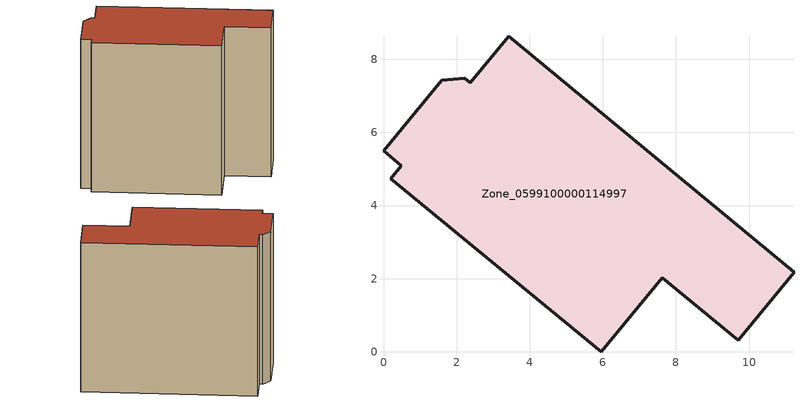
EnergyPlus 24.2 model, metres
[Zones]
Zone_0599100000114997
 floor ground (C_G): 3.43,8.63 11.23,2.17 9.7,0.31 7.62,2.02 5.96,0 0.2,4.74 0.49,5.09 0,5.5 1.59,7.42 2.23,7.48 2.37,7.36 z0
 wall outside (C_F): 0.49,5.09 0.2,4.74 5.96,0 7.62,2.02 9.7,0.31 11.23,2.17 3.43,8.63 2.37,7.36 2.23,7.48 1.59,7.42 0,5.5 0.49,5.09 z0:9.38
 roof outside (C_R): 2.23,7.48 1.59,7.42 0,5.5 0.49,5.09 0.2,4.74 5.96,0 7.62,2.02 9.7,0.31 11.23,2.17 3.43,8.63 2.37,7.36 z9.38
[BUILDING]
Pand.0599100000114997: North Axis=0; Terrain=City; Loads Convergence Tolerance Value=0.04; Temperature Convergence Tolerance Value=0.4; Solar Distribution=FullExterior; Maximum Number of Warmup Days=25; Minimum Number of Warmup Days=1
[Site:Location]
Rotterdam.The.Hague.AP_ZH_NLD Design_Conditions: Latitude=51.96; Longitude=4.45; Time Zone=1; Elevation=-4.5
[SITE:GROUNDTEMPERATURE:BUILDINGSURFACE]
18, 18, 18, 18, 18, 18, 18, 18, 18, 18, 18, 18
[MATERIAL] Thermal Absorptance=0.9; Solar Absorptance=0.7; Visible Absorptance=0.7
Name | Roughness | Thickness | Conductivity | Density | Specific Heat
G.TI.1946 | MediumSmooth | 0.15 | 1 | 540 | 1210
F.TI.1946 | Rough | 0.3 | 0.857143 | 1920 | 840
R.TI.1946 | MediumRough | 0.2 | 0.1 | 1500 | 1000
[CONSTRUCTION]
C_G: G.TI.1946
C_F: F.TI.1946
C_R: R.TI.1946
[ZONE]
Zone_0599100000114997: Type=1; Multiplier=1; Ceiling Height=Autocalculate; Volume=Autocalculate; Floor Area=autocalculate; Part of Total Floor Area=Yes
[ZONEINFILTRATION:DESIGNFLOWRATE]
Infil_Zone_0599100000114997: Zone or ZoneList or Space or SpaceList=Zone_0599100000114997; Schedule=AlwaysOn; Design Flow Rate Calculation Method=Flow/Area; Flow Rate per Floor Area=0.003; Constant Term Coefficient=1; Temperature Term Coefficient=0; Velocity Term Coefficient=0; Velocity Squared Term Coefficient=0
[HVACTEMPLATE:ZONE:IDEALLOADSAIRSYSTEM]
Zone_0599100000114997: Maximum Heating Supply Air Temperature=50; Minimum Cooling Supply Air Temperature=13; Maximum Heating Supply Air Humidity Ratio=0.0156; Minimum Cooling Supply Air Humidity Ratio=0.0077; Heating Limit=NoLimit; Cooling Limit=NoLimit; Dehumidification Control Type=ConstantSensibleHeatRatio; Cooling Sensible Heat Ratio=0.7; Dehumidification Setpoint=60; Humidification Control Type=None; Humidification Setpoint=30; Outdoor Air Method=None; Outdoor Air Flow Rate per Person=0.00944; Outdoor Air Flow Rate per Zone Floor Area=0; Outdoor Air Flow Rate per Zone=0; Demand Controlled Ventilation Type=None; Outdoor Air Economizer Type=NoEconomizer; Heat Recovery Type=None; Sensible Heat Recovery Effectiveness=0.7; Latent Heat Recovery Effectiveness=0.65
[ZONECONTROL:THERMOSTAT]
ThermostatControl_Zone_0599100000114997: Zone or ZoneList=Zone_0599100000114997; Control Type Schedule=DualSetpointControlType; Control 1=Thermostat_Zone_0599100000114997; Temperature Difference Between Cutout And Setpoint=0
[THERMOSTATSETPOINT:DUALSETPOINT]
Thermostat_Zone_0599100000114997: Heating Setpoint Temperature Schedule=HeatingSetpoint_Zone_0599100000114997; Cooling Setpoint Temperature Schedule=CoolingSetpoint_Zone_0599100000114997
[SCHEDULE:COMPACT]
HeatingSetpoint_Zone_0599100000114997: Through: 12/31, For: AllDays, Until: 24:00, 21
CoolingSetpoint_Zone_0599100000114997: Through: 12/31, For: AllDays, Until: 24:00, 24
DualSetpointControlType: Through: 12/31, For: AllDays, Until: 24:00, 4
AlwaysOn: Through: 12/31, For: AllDays, Until: 24:00, 1
